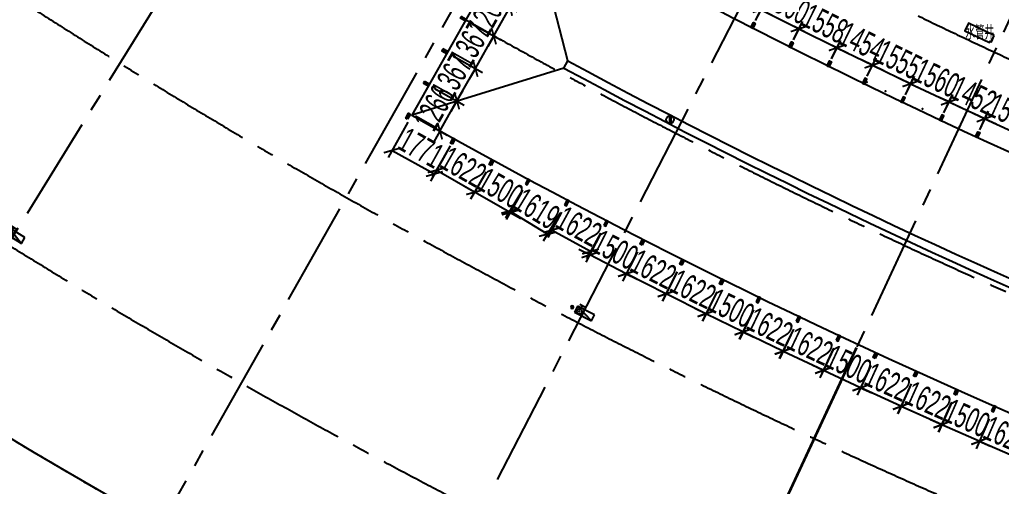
# Model space of a CAD drawing. Extents: x -668578 to 2331563, y -1202445 to 1620273.
# Drawn here: x 747905 to 783843, y 67169 to 84242 of the extents above; entities that cross this region are included whole.
import ezdxf

# ---------------------------------------------------------------- set-up
doc = ezdxf.new("R2010")
doc.units = 0
for name, pattern in [('CENTER2', [28.575, 19.05, -3.175, 3.175, -3.175]), ('Continuous-STLayerSet-Col', [0]), ('DASH', [0.35, 0.25, -0.1]), ('DOT2', [0.125, 0, -0.125])]:
    doc.linetypes.add(name, pattern=pattern)
doc.layers.get('0').update_dxf_attribs({"color": 8})
doc.layers.get('Defpoints').update_dxf_attribs({"color": 8})
for name, color, linetype in [('#标注', 8, 'Continuous'), ('#轴线', 8, 'CENTER2'), ('A-AL', 8, 'Continuous'), ('A-BEAM-PLAN-C', 8, 'Continuous'), ('A-FLOR-OTLN', 8, 'DOT2'), ('A-ROOF', 8, 'Continuous'), ('A-ROOF-DRAN', 8, 'Continuous'), ('A-WIND-FRAM', 8, 'Continuous'), ('dim', 8, 'Continuous'), ('EQUIP_雨水斗', 8, 'Continuous'), ('WINDOW', 8, 'Continuous'), ('外轮廓', 8, 'Continuous'), ('建-文字', 8, 'Continuous'), ('暖-消防-挡烟垂壁', 8, 'Continuous'), ('水-消防-消火栓', 8, 'Continuous'), ('水-消防-消火栓-标识', 8, 'Continuous')]:
    doc.layers.add(name, color=color, linetype=linetype)
doc.styles.add('JHZX', font='jrs.shx', dxfattribs={"width": 0.6, "bigfont": 'jhz.shx'})
doc.styles.add('XD2008', font='xd-hzs.shx', dxfattribs={"width": 0.7, "bigfont": 'xd-hztxt.shx'})
doc.dimstyles.new('JZBZ-300', dxfattribs={"dimscale": 300, "dimtxt": 3, "dimasz": 1.5, "dimexe": 1, "dimexo": 1, "dimgap": 0.5, "dimtad": 1, "dimdec": 0, "dimdsep": 46, "dimtxsty": 'JHZX', "dimblk1": 'ARCHTICK', "dimblk2": 'ARCHTICK', "dimsah": 1, "dimcen": 0, "dimclrd": 1, "dimclre": 1, "dimclrt": 2, "dimazin": 2, "dimtfac": 1, "dimtdec": 0, "dimtix": 1, "dimtmove": 0, "dimatfit": 3, "dimfxl": 0, "dimtolj": 1, "dimlwd": -1, "dimlwe": -1, "dimarcsym": 0})
doc.dimstyles.new('JZBZ-400', dxfattribs={"dimscale": 400, "dimtxt": 3, "dimasz": 1.5, "dimexe": 1, "dimexo": 1, "dimgap": 0.5, "dimtad": 1, "dimdec": 0, "dimdsep": 46, "dimtxsty": 'JHZX', "dimblk1": 'ARCHTICK', "dimblk2": 'ARCHTICK', "dimsah": 1, "dimcen": 0, "dimclrd": 1, "dimclre": 1, "dimclrt": 2, "dimazin": 2, "dimtfac": 1, "dimtdec": 0, "dimtix": 1, "dimtmove": 0, "dimatfit": 3, "dimfxl": 0, "dimtolj": 1, "dimlwd": -1, "dimlwe": -1, "dimarcsym": 0})

# ---------------------------------------------------------------- blocks, each defined once
blk = doc.blocks.new('_ARCHTICK')
at = {"color": 0, "linetype": 'ByBlock', "const_width": 0.15}
blk.add_lwpolyline([(-0.5, -0.5), (0.5, 0.5)], dxfattribs=at)
blk = doc.blocks.new('*D2939')
at = {"layer": '#标注', "ltscale": 300, "transparency": 16777216}
for p, q in [((-1773, -1481), (-9342, -7863)), ((165914, -92056), (164727, -101884))]:
    blk.add_line(p, q, dxfattribs=at)
blk.add_arc((197092, 166179), 269610, 220.13382, 263.11563, dxfattribs=at)
at = {"layer": 'Defpoints', "color": 0, "ltscale": 300, "transparency": 16777216}
for p in [(197092, 166179), (-1467, -1224), (40380, -53208), (165962, -91659)]:
    blk.add_point(p, dxfattribs=at)
at = {"layer": '#标注', "ltscale": 300, "transparency": 16777216, "xscale": 600, "yscale": 600, "zscale": 600}
for p, rotation in [((-9036, -7605), 130.1338192809485), ((164775, -101487), 353.1156299250187)]:
    blk.add_blockref('_ARCHTICK', p, dxfattribs=dict(at, rotation=rotation))
at = {"layer": '#标注', "ltscale": 300, "transparency": 16777216, "insert": (69342, -70334), "char_height": 1200, "attachment_point": 5, "rotation": 331.6247, "style": 'JHZX'}
blk.add_mtext('\\A1;42.98°', dxfattribs=at)
blk = doc.blocks.new('*D3012')
at = {"layer": '#标注', "transparency": 16777216}
for p, q in [((-93343, -44426), (-96912, -50452)), ((-84586, -49613), (-88155, -55638)), ((-96708, -50107), (-87951, -55294))]:
    blk.add_line(p, q, dxfattribs=at)
at = {"layer": 'Defpoints', "color": 0, "transparency": 16777216}
for p in [(-93139, -44082), (-84382, -49269), (-87951, -55294)]:
    blk.add_point(p, dxfattribs=at)
at = {"layer": '#标注', "transparency": 16777216, "xscale": 600, "yscale": 600, "zscale": 600}
for p, rotation in [((-96708, -50107), 149.3625242491921), ((-87951, -55294), 329.3625242491921)]:
    blk.add_blockref('_ARCHTICK', p, dxfattribs=dict(at, rotation=rotation))
at = {"layer": '#标注', "transparency": 16777216, "insert": (-91922, -52012), "char_height": 1200, "attachment_point": 5, "rotation": 329.3625, "style": 'JHZX'}
blk.add_mtext('\\A1;10178', dxfattribs=at)
blk = doc.blocks.new('HGDTRET')
at = {"layer": 'dim', "ltscale": 300}
blk.add_arc((880041, 290089.1), 262600, 224.98133, 258.268049, dxfattribs=at)
blk = doc.blocks.new('*D1580')
at = {"layer": '#标注', "color": 1, "ltscale": 300, "transparency": 16777216}
for p, q in [((773557, 84872), (773900, 85539)), ((773763, 85272), (773363, 85478)), ((775054, 84607), (773763, 85272)), ((774848, 84207), (775191, 84874)), ((775054, 84607), (775454, 84401))]:
    blk.add_line(p, q, dxfattribs=at)
at = {"layer": 'Defpoints', "color": 0, "ltscale": 300, "transparency": 16777216}
for p in [(773763, 85272), (773420, 84605), (774711, 83940)]:
    blk.add_point(p, dxfattribs=at)
at = {"layer": '#标注', "color": 1, "ltscale": 300, "transparency": 16777216, "xscale": 450, "yscale": 450, "zscale": 450}
for p, rotation in [((773763, 85272), 332.7558238595553), ((775054, 84607), 152.7558238595552)]:
    blk.add_blockref('_ARCHTICK', p, dxfattribs=dict(at, rotation=rotation))
at = {"layer": '#标注', "color": 2, "ltscale": 300, "transparency": 16777216, "insert": (774683, 85473), "char_height": 900, "attachment_point": 5, "rotation": 332.7558, "style": 'JHZX'}
blk.add_mtext('\\A1;1452', dxfattribs=at)
blk = doc.blocks.new('*D1581')
at = {"layer": '#标注', "color": 1, "ltscale": 300, "transparency": 16777216}
for p, q in [((774845, 84209), (775180, 84875)), ((775045, 84607), (774643, 84809)), ((775045, 84607), (776440, 83906)), ((776240, 83508), (776574, 84174)), ((776440, 83906), (776842, 83704))]:
    blk.add_line(p, q, dxfattribs=at)
at = {"layer": 'Defpoints', "color": 0, "ltscale": 300, "transparency": 16777216}
for p in [(774711, 83940), (776440, 83906), (776105, 83240)]:
    blk.add_point(p, dxfattribs=at)
at = {"layer": '#标注', "color": 1, "ltscale": 300, "transparency": 16777216, "xscale": 450, "yscale": 450, "zscale": 450}
for p, rotation in [((775045, 84607), 333.3217071294694), ((776440, 83906), 153.3217071294694)]:
    blk.add_blockref('_ARCHTICK', p, dxfattribs=dict(at, rotation=rotation))
at = {"layer": '#标注', "color": 2, "ltscale": 300, "transparency": 16777216, "insert": (776012, 84792), "char_height": 900, "attachment_point": 5, "rotation": 333.3217, "style": 'JHZX'}
blk.add_mtext('\\A1;1560', dxfattribs=at)
blk = doc.blocks.new('*D1582')
at = {"layer": '#标注', "color": 1, "ltscale": 300, "transparency": 16777216}
for p, q in [((776434, 83906), (776030, 84105)), ((776237, 83508), (776567, 84175)), ((776434, 83906), (777831, 83215)), ((777634, 82818), (777964, 83484)), ((777831, 83215), (778234, 83016))]:
    blk.add_line(p, q, dxfattribs=at)
at = {"layer": 'Defpoints', "color": 0, "ltscale": 300, "transparency": 16777216}
for p in [(776104, 83239), (777831, 83215), (777502, 82549)]:
    blk.add_point(p, dxfattribs=at)
at = {"layer": '#标注', "color": 1, "ltscale": 300, "transparency": 16777216, "xscale": 450, "yscale": 450, "zscale": 450}
for p, rotation in [((776434, 83906), 333.7074108205097), ((777831, 83215), 153.7074108205096)]:
    blk.add_blockref('_ARCHTICK', p, dxfattribs=dict(at, rotation=rotation))
at = {"layer": '#标注', "color": 2, "ltscale": 300, "transparency": 16777216, "insert": (777398, 84098), "char_height": 900, "attachment_point": 5, "rotation": 333.7074, "style": 'JHZX'}
blk.add_mtext('\\A1;1558', dxfattribs=at)
blk = doc.blocks.new('*D1583')
at = {"layer": '#标注', "color": 1, "ltscale": 300, "transparency": 16777216}
for p, q in [((777826, 83215), (777421, 83412)), ((777628, 82809), (777957, 83485)), ((777826, 83215), (779133, 82578)), ((778935, 82173), (779264, 82848)), ((779133, 82578), (779537, 82381))]:
    blk.add_line(p, q, dxfattribs=at)
at = {"layer": 'Defpoints', "color": 0, "ltscale": 300, "transparency": 16777216}
for p in [(777497, 82539), (779133, 82578), (778804, 81903)]:
    blk.add_point(p, dxfattribs=at)
at = {"layer": '#标注', "color": 1, "ltscale": 300, "transparency": 16777216, "xscale": 450, "yscale": 450, "zscale": 450}
for p, rotation in [((777826, 83215), 334.0340775266919), ((779133, 82578), 154.0340775266919)]:
    blk.add_blockref('_ARCHTICK', p, dxfattribs=dict(at, rotation=rotation))
at = {"layer": '#标注', "color": 2, "ltscale": 300, "transparency": 16777216, "insert": (778742, 83436), "char_height": 900, "attachment_point": 5, "rotation": 334.0341, "style": 'JHZX'}
blk.add_mtext('\\A1;1454', dxfattribs=at)
blk = doc.blocks.new('*D1584')
at = {"layer": '#标注', "color": 1, "ltscale": 300, "transparency": 16777216}
for p, q in [((779132, 82579), (778727, 82775)), ((778935, 82173), (779262, 82849)), ((779132, 82579), (780531, 81900)), ((780334, 81494), (780662, 82170)), ((780531, 81900), (780936, 81703))]:
    blk.add_line(p, q, dxfattribs=at)
at = {"layer": 'Defpoints', "color": 0, "ltscale": 300, "transparency": 16777216}
for p in [(778804, 81903), (780531, 81900), (780203, 81224)]:
    blk.add_point(p, dxfattribs=at)
at = {"layer": '#标注', "color": 1, "ltscale": 300, "transparency": 16777216, "xscale": 450, "yscale": 450, "zscale": 450}
for p, rotation in [((779132, 82579), 334.1219549062613), ((780531, 81900), 154.1219549062613)]:
    blk.add_blockref('_ARCHTICK', p, dxfattribs=dict(at, rotation=rotation))
at = {"layer": '#标注', "color": 2, "ltscale": 300, "transparency": 16777216, "insert": (780093, 82779), "char_height": 900, "attachment_point": 5, "rotation": 334.122, "style": 'JHZX'}
blk.add_mtext('\\A1;1555', dxfattribs=at)
blk = doc.blocks.new('*D1585')
at = {"layer": '#标注', "color": 1, "ltscale": 300, "transparency": 16777216}
for p, q in [((780522, 81899), (780116, 82091)), ((780332, 81495), (780651, 82170)), ((780522, 81899), (781933, 81232)), ((781742, 80828), (782061, 81503)), ((781933, 81232), (782340, 81039))]:
    blk.add_line(p, q, dxfattribs=at)
at = {"layer": 'Defpoints', "color": 0, "ltscale": 300, "transparency": 16777216}
for p in [(780203, 81224), (781933, 81232), (781614, 80557)]:
    blk.add_point(p, dxfattribs=at)
at = {"layer": '#标注', "color": 1, "ltscale": 300, "transparency": 16777216, "xscale": 450, "yscale": 450, "zscale": 450}
for p, rotation in [((780522, 81899), 334.6842749141477), ((781933, 81232), 154.6842749141477)]:
    blk.add_blockref('_ARCHTICK', p, dxfattribs=dict(at, rotation=rotation))
at = {"layer": '#标注', "color": 2, "ltscale": 300, "transparency": 16777216, "insert": (781484, 82108), "char_height": 900, "attachment_point": 5, "rotation": 334.6843, "style": 'JHZX'}
blk.add_mtext('\\A1;1560', dxfattribs=at)
blk = doc.blocks.new('*D1586')
at = {"layer": '#标注', "color": 1, "ltscale": 300, "transparency": 16777216}
for p, q in [((781928, 81232), (781520, 81422)), ((781740, 80829), (782055, 81504)), ((781928, 81232), (783245, 80619)), ((783057, 80215), (783371, 80891)), ((783245, 80619), (783653, 80429))]:
    blk.add_line(p, q, dxfattribs=at)
at = {"layer": 'Defpoints', "color": 0, "ltscale": 300, "transparency": 16777216}
for p in [(781614, 80557), (783245, 80619), (782930, 79943)]:
    blk.add_point(p, dxfattribs=at)
at = {"layer": '#标注', "color": 1, "ltscale": 300, "transparency": 16777216, "xscale": 450, "yscale": 450, "zscale": 450}
for p, rotation in [((781928, 81232), 335.0180245994825), ((783245, 80619), 155.0180245994825)]:
    blk.add_blockref('_ARCHTICK', p, dxfattribs=dict(at, rotation=rotation))
at = {"layer": '#标注', "color": 2, "ltscale": 300, "transparency": 16777216, "insert": (782840, 81469), "char_height": 900, "attachment_point": 5, "rotation": 335.018, "style": 'JHZX'}
blk.add_mtext('\\A1;1452', dxfattribs=at)
blk = doc.blocks.new('*D1587')
at = {"layer": '#标注', "color": 1, "ltscale": 300, "transparency": 16777216}
for p, q in [((783054, 80217), (783360, 80891)), ((783236, 80618), (782826, 80804)), ((783236, 80618), (784657, 79973)), ((784475, 79572), (784781, 80246)), ((784657, 79973), (785067, 79787))]:
    blk.add_line(p, q, dxfattribs=at)
at = {"layer": 'Defpoints', "color": 0, "ltscale": 300, "transparency": 16777216}
for p in [(782930, 79943), (784657, 79973), (784351, 79299)]:
    blk.add_point(p, dxfattribs=at)
at = {"layer": '#标注', "color": 1, "ltscale": 300, "transparency": 16777216, "xscale": 450, "yscale": 450, "zscale": 450}
for p, rotation in [((783236, 80618), 335.5839079112919), ((784657, 79973), 155.583907911292)]:
    blk.add_blockref('_ARCHTICK', p, dxfattribs=dict(at, rotation=rotation))
at = {"layer": '#标注', "color": 2, "ltscale": 300, "transparency": 16777216, "insert": (784194, 80842), "char_height": 900, "attachment_point": 5, "rotation": 335.5839, "style": 'JHZX'}
blk.add_mtext('\\A1;1560', dxfattribs=at)
blk = doc.blocks.new('*D1614')
at = {"layer": '#标注', "color": 1, "ltscale": 300, "transparency": 16777216}
for p, q in [((762114, 80486), (761396, 79198)), ((761542, 79460), (763088, 78597)), ((763660, 79623), (762942, 78335))]:
    blk.add_line(p, q, dxfattribs=at)
at = {"layer": 'Defpoints', "color": 0, "ltscale": 300, "transparency": 16777216}
for p in [(762260, 80748), (763807, 79885), (763088, 78597)]:
    blk.add_point(p, dxfattribs=at)
at = {"layer": '#标注', "color": 1, "ltscale": 300, "transparency": 16777216, "xscale": 450, "yscale": 450, "zscale": 450}
for p, rotation in [((761542, 79460), 150.8493081410414), ((763088, 78597), 330.8493081410414)]:
    blk.add_blockref('_ARCHTICK', p, dxfattribs=dict(at, rotation=rotation))
at = {"layer": '#标注', "color": 2, "ltscale": 300, "transparency": 16777216, "insert": (762607, 79553), "char_height": 900, "attachment_point": 5, "rotation": 330.8493, "style": 'JHZX'}
blk.add_mtext('\\A1;1771', dxfattribs=at)
blk = doc.blocks.new('*D1615')
at = {"layer": '#标注', "color": 1, "transparency": 16777216}
for p, q in [((763563, 79456), (763003, 78472)), ((764560, 77929), (763151, 78732)), ((764972, 78653), (764412, 77669))]:
    blk.add_line(p, q, dxfattribs=at)
at = {"layer": 'Defpoints', "color": 0, "transparency": 16777216}
for p in [(763712, 79716), (763151, 78732), (765121, 78913)]:
    blk.add_point(p, dxfattribs=at)
at = {"layer": '#标注', "color": 1, "transparency": 16777216, "xscale": 450, "yscale": 450, "zscale": 450}
for p, rotation in [((763151, 78732), 150.3218077819365), ((764560, 77929), 330.3218077819365)]:
    blk.add_blockref('_ARCHTICK', p, dxfattribs=dict(at, rotation=rotation))
at = {"layer": '#标注', "color": 2, "transparency": 16777216, "insert": (764153, 78852), "char_height": 900, "attachment_point": 5, "rotation": 330.3218, "style": 'JHZX'}
blk.add_mtext('\\A1;1622', dxfattribs=at)
blk = doc.blocks.new('*D1616')
at = {"layer": '#标注', "color": 1, "transparency": 16777216}
for p, q in [((764978, 78662), (764412, 77669)), ((764560, 77929), (764169, 78152)), ((765863, 77187), (764560, 77929)), ((766281, 77920), (765714, 76926)), ((765863, 77187), (766254, 76964))]:
    blk.add_line(p, q, dxfattribs=at)
at = {"layer": 'Defpoints', "color": 0, "transparency": 16777216}
for p in [(765126, 78923), (766429, 78180), (764560, 77929)]:
    blk.add_point(p, dxfattribs=at)
at = {"layer": '#标注', "color": 1, "transparency": 16777216, "xscale": 450, "yscale": 450, "zscale": 450}
for p, rotation in [((764560, 77929), 330.3218077819371), ((765863, 77187), 150.3218077819372)]:
    blk.add_blockref('_ARCHTICK', p, dxfattribs=dict(at, rotation=rotation))
at = {"layer": '#标注', "color": 2, "transparency": 16777216, "insert": (765509, 78079), "char_height": 900, "attachment_point": 5, "rotation": 330.3218, "style": 'JHZX'}
blk.add_mtext('\\A1;1500', dxfattribs=at)
blk = doc.blocks.new('*D1617')
at = {"layer": '#标注', "color": 1, "transparency": 16777216}
for p, q in [((766315, 78003), (765689, 76983)), ((767226, 76392), (765846, 77239)), ((767695, 77157), (767069, 76137))]:
    blk.add_line(p, q, dxfattribs=at)
at = {"layer": 'Defpoints', "color": 0, "transparency": 16777216}
for p in [(766472, 78259), (767852, 77413), (765846, 77239)]:
    blk.add_point(p, dxfattribs=at)
at = {"layer": '#标注', "color": 1, "transparency": 16777216, "xscale": 450, "yscale": 450, "zscale": 450}
for p, rotation in [((765846, 77239), 148.4731628962797), ((767226, 76392), 328.4731628962797)]:
    blk.add_blockref('_ARCHTICK', p, dxfattribs=dict(at, rotation=rotation))
at = {"layer": '#标注', "color": 2, "transparency": 16777216, "insert": (766850, 77327), "char_height": 900, "attachment_point": 5, "rotation": 328.4732, "style": 'JHZX'}
blk.add_mtext('\\A1;1619', dxfattribs=at)
blk = doc.blocks.new('*D1618')
at = {"layer": '#标注', "color": 1, "transparency": 16777216}
for p, q in [((767747, 77205), (767237, 76277)), ((768802, 75759), (767381, 76540)), ((769168, 76425), (768658, 75496))]:
    blk.add_line(p, q, dxfattribs=at)
at = {"layer": 'Defpoints', "color": 0, "transparency": 16777216}
for p in [(767891, 77468), (769312, 76688), (767381, 76540)]:
    blk.add_point(p, dxfattribs=at)
at = {"layer": '#标注', "color": 1, "transparency": 16777216, "xscale": 450, "yscale": 450, "zscale": 450}
for p, rotation in [((767381, 76540), 151.2170309550538), ((768802, 75759), 331.2170309550538)]:
    blk.add_blockref('_ARCHTICK', p, dxfattribs=dict(at, rotation=rotation))
at = {"layer": '#标注', "color": 2, "transparency": 16777216, "insert": (768381, 76676), "char_height": 900, "attachment_point": 5, "rotation": 331.217, "style": 'JHZX'}
blk.add_mtext('\\A1;1622', dxfattribs=at)
blk = doc.blocks.new('*D1619')
at = {"layer": '#标注', "color": 1, "transparency": 16777216}
for p, q in [((769186, 76433), (768638, 75366)), ((768775, 75633), (768375, 75838)), ((770110, 74948), (768775, 75633)), ((770520, 75749), (769973, 74681)), ((770110, 74948), (770510, 74743))]:
    blk.add_line(p, q, dxfattribs=at)
at = {"layer": 'Defpoints', "color": 0, "transparency": 16777216}
for p in [(769323, 76700), (770657, 76016), (768775, 75633)]:
    blk.add_point(p, dxfattribs=at)
at = {"layer": '#标注', "color": 1, "transparency": 16777216, "xscale": 450, "yscale": 450, "zscale": 450}
for p, rotation in [((768775, 75633), 332.8478717725559), ((770110, 74948), 152.8478717725559)]:
    blk.add_blockref('_ARCHTICK', p, dxfattribs=dict(at, rotation=rotation))
at = {"layer": '#标注', "color": 2, "transparency": 16777216, "insert": (769716, 75824), "char_height": 900, "attachment_point": 5, "rotation": 332.8479, "style": 'JHZX'}
blk.add_mtext('\\A1;1500', dxfattribs=at)
blk = doc.blocks.new('*D1620')
at = {"layer": '#标注', "color": 1, "transparency": 16777216}
for p, q in [((770522, 75747), (769979, 74677)), ((771562, 74211), (770115, 74944)), ((771968, 75014), (771426, 73944))]:
    blk.add_line(p, q, dxfattribs=at)
at = {"layer": 'Defpoints', "color": 0, "transparency": 16777216}
for p in [(770657, 76014), (772104, 75281), (770115, 74944)]:
    blk.add_point(p, dxfattribs=at)
at = {"layer": '#标注', "color": 1, "transparency": 16777216, "xscale": 450, "yscale": 450, "zscale": 450}
for p, rotation in [((770115, 74944), 153.1262909067242), ((771562, 74211), 333.1262909067242)]:
    blk.add_blockref('_ARCHTICK', p, dxfattribs=dict(at, rotation=rotation))
at = {"layer": '#标注', "color": 2, "transparency": 16777216, "insert": (771109, 75113), "char_height": 900, "attachment_point": 5, "rotation": 333.1263, "style": 'JHZX'}
blk.add_mtext('\\A1;1622', dxfattribs=at)
blk = doc.blocks.new('*D1621')
at = {"layer": '#标注', "color": 1, "transparency": 16777216}
for p, q in [((771971, 75013), (771435, 73939)), ((773021, 73484), (771569, 74208)), ((773422, 74289), (772887, 73215))]:
    blk.add_line(p, q, dxfattribs=at)
at = {"layer": 'Defpoints', "color": 0, "transparency": 16777216}
for p in [(772105, 75281), (773556, 74557), (771569, 74208)]:
    blk.add_point(p, dxfattribs=at)
at = {"layer": '#标注', "color": 1, "transparency": 16777216, "xscale": 450, "yscale": 450, "zscale": 450}
for p, rotation in [((771569, 74208), 153.4945479457569), ((773021, 73484), 333.4945479457569)]:
    blk.add_blockref('_ARCHTICK', p, dxfattribs=dict(at, rotation=rotation))
at = {"layer": '#标注', "color": 2, "transparency": 16777216, "insert": (772563, 74383), "char_height": 900, "attachment_point": 5, "rotation": 333.4945, "style": 'JHZX'}
blk.add_mtext('\\A1;1622', dxfattribs=at)
blk = doc.blocks.new('*D1622')
at = {"layer": '#标注', "color": 1, "transparency": 16777216}
for p, q in [((773425, 74288), (772897, 73210)), ((773029, 73480), (772625, 73678)), ((774377, 72820), (773029, 73480)), ((774772, 73628), (774245, 72551)), ((774377, 72820), (774781, 72622))]:
    blk.add_line(p, q, dxfattribs=at)
at = {"layer": 'Defpoints', "color": 0, "transparency": 16777216}
for p in [(773557, 74557), (774904, 73898), (773029, 73480)]:
    blk.add_point(p, dxfattribs=at)
at = {"layer": '#标注', "color": 1, "transparency": 16777216, "xscale": 450, "yscale": 450, "zscale": 450}
for p, rotation in [((773029, 73480), 333.916164568769), ((774377, 72820), 153.916164568769)]:
    blk.add_blockref('_ARCHTICK', p, dxfattribs=dict(at, rotation=rotation))
at = {"layer": '#标注', "color": 2, "transparency": 16777216, "insert": (773967, 73689), "char_height": 900, "attachment_point": 5, "rotation": 333.9162, "style": 'JHZX'}
blk.add_mtext('\\A1;1500', dxfattribs=at)
blk = doc.blocks.new('*D1623')
at = {"layer": '#标注', "color": 1, "transparency": 16777216}
for p, q in [((774774, 73627), (774253, 72547)), ((775844, 72112), (774383, 72817)), ((776235, 72922), (775713, 71842))]:
    blk.add_line(p, q, dxfattribs=at)
at = {"layer": 'Defpoints', "color": 0, "transparency": 16777216}
for p in [(774904, 73897), (776365, 73192), (774383, 72817)]:
    blk.add_point(p, dxfattribs=at)
at = {"layer": '#标注', "color": 1, "transparency": 16777216, "xscale": 450, "yscale": 450, "zscale": 450}
for p, rotation in [((774383, 72817), 154.2358245540594), ((775844, 72112), 334.2358245540594)]:
    blk.add_blockref('_ARCHTICK', p, dxfattribs=dict(at, rotation=rotation))
at = {"layer": '#标注', "color": 2, "transparency": 16777216, "insert": (775374, 73005), "char_height": 900, "attachment_point": 5, "rotation": 334.2358, "style": 'JHZX'}
blk.add_mtext('\\A1;1622', dxfattribs=at)
blk = doc.blocks.new('*D1624')
at = {"layer": '#标注', "color": 1, "transparency": 16777216}
for p, q in [((776237, 72920), (775725, 71835)), ((777320, 71414), (775853, 72106)), ((777704, 72227), (777192, 71142))]:
    blk.add_line(p, q, dxfattribs=at)
at = {"layer": 'Defpoints', "color": 0, "transparency": 16777216}
for p in [(776365, 73191), (777832, 72498), (775853, 72106)]:
    blk.add_point(p, dxfattribs=at)
at = {"layer": '#标注', "color": 1, "transparency": 16777216, "xscale": 450, "yscale": 450, "zscale": 450}
for p, rotation in [((775853, 72106), 154.7248098337552), ((777320, 71414), 334.7248098337552)]:
    blk.add_blockref('_ARCHTICK', p, dxfattribs=dict(at, rotation=rotation))
at = {"layer": '#标注', "color": 2, "transparency": 16777216, "insert": (776843, 72302), "char_height": 900, "attachment_point": 5, "rotation": 334.7248, "style": 'JHZX'}
blk.add_mtext('\\A1;1622', dxfattribs=at)
blk = doc.blocks.new('*D1625')
at = {"layer": '#标注', "color": 1, "transparency": 16777216}
for p, q in [((777706, 72224), (777201, 71136)), ((777327, 71408), (776919, 71597)), ((779066, 71593), (778561, 70504)), ((778688, 70777), (777327, 71408)), ((778688, 70777), (779096, 70587))]:
    blk.add_line(p, q, dxfattribs=at)
at = {"layer": 'Defpoints', "color": 0, "transparency": 16777216}
for p in [(777832, 72496), (779193, 71865), (777327, 71408)]:
    blk.add_point(p, dxfattribs=at)
at = {"layer": '#标注', "color": 1, "transparency": 16777216, "xscale": 450, "yscale": 450, "zscale": 450}
for p, rotation in [((777327, 71408), 335.1101747701258), ((778688, 70777), 155.1101747701258)]:
    blk.add_blockref('_ARCHTICK', p, dxfattribs=dict(at, rotation=rotation))
at = {"layer": '#标注', "color": 2, "transparency": 16777216, "insert": (778260, 71636), "char_height": 900, "attachment_point": 5, "rotation": 335.1102, "style": 'JHZX'}
blk.add_mtext('\\A1;1500', dxfattribs=at)
blk = doc.blocks.new('*D1626')
at = {"layer": '#标注', "color": 1, "transparency": 16777216}
for p, q in [((779068, 71591), (778568, 70501)), ((780542, 70915), (780042, 69825)), ((780167, 70097), (778693, 70773))]:
    blk.add_line(p, q, dxfattribs=at)
at = {"layer": 'Defpoints', "color": 0, "transparency": 16777216}
for p in [(779193, 71864), (780667, 71188), (778693, 70773)]:
    blk.add_point(p, dxfattribs=at)
at = {"layer": '#标注', "color": 1, "transparency": 16777216, "xscale": 450, "yscale": 450, "zscale": 450}
for p, rotation in [((778693, 70773), 155.3730682036011), ((780167, 70097), 335.3730682036012)]:
    blk.add_blockref('_ARCHTICK', p, dxfattribs=dict(at, rotation=rotation))
at = {"layer": '#标注', "color": 2, "transparency": 16777216, "insert": (779680, 70981), "char_height": 900, "attachment_point": 5, "rotation": 335.3731, "style": 'JHZX'}
blk.add_mtext('\\A1;1622', dxfattribs=at)
blk = doc.blocks.new('*D1627')
at = {"layer": '#标注', "color": 1, "transparency": 16777216}
for p, q in [((780545, 70915), (780052, 69821)), ((781654, 69428), (780175, 70094)), ((782023, 70249), (781531, 69155))]:
    blk.add_line(p, q, dxfattribs=at)
at = {"layer": 'Defpoints', "color": 0, "transparency": 16777216}
for p in [(780668, 71188), (782147, 70522), (780175, 70094)]:
    blk.add_point(p, dxfattribs=at)
at = {"layer": '#标注', "color": 1, "transparency": 16777216, "xscale": 450, "yscale": 450, "zscale": 450}
for p, rotation in [((780175, 70094), 155.7501904415727), ((781654, 69428), 335.7501904415727)]:
    blk.add_blockref('_ARCHTICK', p, dxfattribs=dict(at, rotation=rotation))
at = {"layer": '#标注', "color": 2, "transparency": 16777216, "insert": (781161, 70308), "char_height": 900, "attachment_point": 5, "rotation": 335.7502, "style": 'JHZX'}
blk.add_mtext('\\A1;1622', dxfattribs=at)
blk = doc.blocks.new('*D1628')
at = {"layer": '#标注', "color": 1, "transparency": 16777216}
for p, q in [((782026, 70247), (781542, 69149)), ((781663, 69424), (781252, 69605)), ((783036, 68819), (781663, 69424)), ((783399, 69642), (782915, 68544)), ((783036, 68819), (783448, 68637))]:
    blk.add_line(p, q, dxfattribs=at)
at = {"layer": 'Defpoints', "color": 0, "transparency": 16777216}
for p in [(782147, 70522), (783520, 69916), (781663, 69424)]:
    blk.add_point(p, dxfattribs=at)
at = {"layer": '#标注', "color": 1, "transparency": 16777216, "xscale": 450, "yscale": 450, "zscale": 450}
for p, rotation in [((781663, 69424), 336.2072455049923), ((783036, 68819), 156.2072455049924)]:
    blk.add_blockref('_ARCHTICK', p, dxfattribs=dict(at, rotation=rotation))
at = {"layer": '#标注', "color": 2, "transparency": 16777216, "insert": (782592, 69670), "char_height": 900, "attachment_point": 5, "rotation": 336.2072, "style": 'JHZX'}
blk.add_mtext('\\A1;1500', dxfattribs=at)
blk = doc.blocks.new('*D1629')
at = {"layer": '#标注', "color": 1, "transparency": 16777216}
for p, q in [((783400, 69640), (782922, 68540)), ((784530, 68169), (783042, 68815)), ((784888, 68994), (784410, 67894))]:
    blk.add_line(p, q, dxfattribs=at)
at = {"layer": 'Defpoints', "color": 0, "transparency": 16777216}
for p in [(783520, 69915), (785008, 69269), (783042, 68815)]:
    blk.add_point(p, dxfattribs=at)
at = {"layer": '#标注', "color": 1, "transparency": 16777216, "xscale": 450, "yscale": 450, "zscale": 450}
for p, rotation in [((783042, 68815), 156.5224154339562), ((784530, 68169), 336.5224154339562)]:
    blk.add_blockref('_ARCHTICK', p, dxfattribs=dict(at, rotation=rotation))
at = {"layer": '#标注', "color": 2, "transparency": 16777216, "insert": (784025, 69042), "char_height": 900, "attachment_point": 5, "rotation": 336.5224, "style": 'JHZX'}
blk.add_mtext('\\A1;1622', dxfattribs=at)
blk = doc.blocks.new('*D1662')
at = {"layer": '#标注', "color": 1, "ltscale": 300, "transparency": 16777216}
for p, q in [((763145, 81702), (764175, 81119)), ((763914, 81267), (764136, 81659)), ((763290, 80165), (763914, 81267)), ((762521, 80600), (763552, 80017)), ((763290, 80165), (763069, 79773))]:
    blk.add_line(p, q, dxfattribs=at)
at = {"layer": 'Defpoints', "color": 0, "ltscale": 300, "transparency": 16777216}
for p in [(762884, 81850), (763914, 81267), (762260, 80748)]:
    blk.add_point(p, dxfattribs=at)
at = {"layer": '#标注', "color": 1, "ltscale": 300, "transparency": 16777216, "xscale": 450, "yscale": 450, "zscale": 450}
for p, rotation in [((763914, 81267), 240.4935727197491), ((763290, 80165), 60.49357271974905)]:
    blk.add_blockref('_ARCHTICK', p, dxfattribs=dict(at, rotation=rotation))
at = {"layer": '#标注', "color": 2, "ltscale": 300, "transparency": 16777216, "insert": (763080, 81012), "char_height": 900, "attachment_point": 5, "rotation": 60.4936, "style": 'JHZX'}
blk.add_mtext('\\A1;1266', dxfattribs=at)
blk = doc.blocks.new('*D1663')
at = {"layer": '#标注', "color": 1, "ltscale": 300, "transparency": 16777216}
for p, q in [((763818, 82892), (764848, 82309)), ((764587, 82457), (764809, 82848)), ((763914, 81267), (764587, 82457)), ((763145, 81702), (764175, 81119)), ((763914, 81267), (763693, 80876))]:
    blk.add_line(p, q, dxfattribs=at)
at = {"layer": 'Defpoints', "color": 0, "ltscale": 300, "transparency": 16777216}
for p in [(763557, 83040), (764587, 82457), (762884, 81850)]:
    blk.add_point(p, dxfattribs=at)
at = {"layer": '#标注', "color": 1, "ltscale": 300, "transparency": 16777216, "xscale": 450, "yscale": 450, "zscale": 450}
for p, rotation in [((764587, 82457), 240.4935727197491), ((763914, 81267), 60.49357271974905)]:
    blk.add_blockref('_ARCHTICK', p, dxfattribs=dict(at, rotation=rotation))
at = {"layer": '#标注', "color": 2, "ltscale": 300, "transparency": 16777216, "insert": (763729, 82157), "char_height": 900, "attachment_point": 5, "rotation": 60.4936, "style": 'JHZX'}
blk.add_mtext('\\A1;1367', dxfattribs=at)
blk = doc.blocks.new('*D1664')
at = {"layer": '#标注', "color": 1, "ltscale": 300, "transparency": 16777216}
for p, q in [((764488, 84083), (765522, 83498)), ((765261, 83646), (765482, 84038)), ((764587, 82457), (765261, 83646)), ((763818, 82892), (764848, 82309)), ((764587, 82457), (764366, 82065))]:
    blk.add_line(p, q, dxfattribs=at)
at = {"layer": 'Defpoints', "color": 0, "ltscale": 300, "transparency": 16777216}
for p in [(764227, 84231), (765261, 83646), (763557, 83040)]:
    blk.add_point(p, dxfattribs=at)
at = {"layer": '#标注', "color": 1, "ltscale": 300, "transparency": 16777216, "xscale": 450, "yscale": 450, "zscale": 450}
for p, rotation in [((765261, 83646), 240.4935727197491), ((764587, 82457), 60.49357271974905)]:
    blk.add_blockref('_ARCHTICK', p, dxfattribs=dict(at, rotation=rotation))
at = {"layer": '#标注', "color": 2, "ltscale": 300, "transparency": 16777216, "insert": (764402, 83347), "char_height": 900, "attachment_point": 5, "rotation": 60.4936, "style": 'JHZX'}
blk.add_mtext('\\A1;1367', dxfattribs=at)
blk = doc.blocks.new('*D1665')
at = {"layer": '#标注', "color": 1, "ltscale": 300, "transparency": 16777216}
for p, q in [((765079, 85128), (766113, 84543)), ((765851, 84690), (766073, 85082)), ((765261, 83646), (765851, 84690)), ((764488, 84083), (765522, 83498)), ((765261, 83646), (765039, 83255))]:
    blk.add_line(p, q, dxfattribs=at)
at = {"layer": 'Defpoints', "color": 0, "ltscale": 300, "transparency": 16777216}
for p in [(764818, 85275), (765851, 84690), (764227, 84231)]:
    blk.add_point(p, dxfattribs=at)
at = {"layer": '#标注', "color": 1, "ltscale": 300, "transparency": 16777216, "xscale": 450, "yscale": 450, "zscale": 450}
for p, rotation in [((765851, 84690), 240.4935727197491), ((765261, 83646), 60.49357271974905)]:
    blk.add_blockref('_ARCHTICK', p, dxfattribs=dict(at, rotation=rotation))
at = {"layer": '#标注', "color": 2, "ltscale": 300, "transparency": 16777216, "insert": (765034, 84464), "char_height": 900, "attachment_point": 5, "rotation": 60.4936, "style": 'JHZX'}
blk.add_mtext('\\A1;1200', dxfattribs=at)
blk = doc.blocks.new('消火栓箱-111')
blk.add_hatch(color=256).paths.add_polyline_path([(-200, -54), (-200, -60, -0.414214), (-110, -150, -1), (-290, -150, -0.414214), (-200, -60), (-200, -54), (-350, 0), (-350, -250), (350, -250)])
for p, q in [((350, 0), (-350, 0)), ((-350, 0), (350, -250)), ((-350, 0), (-350, -250)), ((-300, 100), (-100, 100)), ((-200, -60), (-200, 100)), ((350, -250), (350, 0)), ((-350, -250), (350, -250))]:
    blk.add_line(p, q)
blk.add_circle((-200, -150), 90)
blk.add_point((-200, -150))
at = {"layer": '水-消防-消火栓'}
blk.add_arc((-350, 0), 700, 359.9687, 0, dxfattribs=at)
blk = doc.blocks.new('立管-R75-1')
at = {"linetype": 'Continuous'}
blk.add_circle((0, 0), 75, dxfattribs=at)
blk.add_point((0, 0), dxfattribs=at)
blk = doc.blocks.new('幕墙分隔')
for p, q in [((-40, -100), (40, 100)), ((0, 100), (0, -100))]:
    blk.add_line(p, q)
blk.add_lwpolyline([(-40, 100), (40, 100), (40, -100), (-40, -100)], close=True)
blk = doc.blocks.new('A$C4E971703')
at = {"layer": '暖-消防-挡烟垂壁', "color": 3, "linetype": 'DASH', "const_width": 100}
blk.add_lwpolyline([(104189, 31464), (94898, 11522)], dxfattribs=at)
blk = doc.blocks.new('$TwtSys$00000139')
at = {"layer": 'EQUIP_雨水斗'}
for p, q in [((-19, 92), (-19, -92)), ((19, 92), (19, -92))]:
    blk.add_line(p, q, dxfattribs=at)
blk.add_circle((0, 0), 93.8, dxfattribs=at)
blk = doc.blocks.new('A$C47405904')
at = {"layer": 'A-AL'}
blk.add_lwpolyline([(-89278, 9481, -0.031021), (-108755, 27069, 0.415715), (-113080, 27106), (-145267, -4699, 0.412976), (-145302, -9004, 0.149442), (-10240, -82596, 0.358696), (-6809, -80780)], format="xyb", dxfattribs=at)
for p in [(-58531, -33041), (-57854, -33369), (-57854, -33369), (-56498, -34017), (-56498, -34017), (-55819, -34337), (-55819, -34337), (-55138, -34656), (-55138, -34656), (-54457, -34972)]:
    blk.add_point(p, dxfattribs=at)
at = {"layer": 'A-BEAM-PLAN-C', "linetype": 'Continuous-STLayerSet-Col'}
blk.add_lwpolyline([(-53866, -31332), (-54816, -30885), (-54943, -31157), (-54038, -31583), (-54017, -31538), (-53971, -31559)], close=True, dxfattribs=at)
at = {"layer": 'A-FLOR-OTLN'}
for radius, start, end in [(212150, 224.36474, 258.37779), (262600, 224.41582, 258.41493)]:
    blk.add_arc((42590, 175095), radius, start, end, dxfattribs=at)
at = {"layer": 'A-ROOF'}
for p, q in [((-69477, -32259), (-70907, -26675)), ((-69620, -32523), (-75191, -34246))]:
    blk.add_line(p, q, dxfattribs=at)
at = {"layer": 'A-ROOF-DRAN'}
for p, q in [((-69620, -32523), (-69477, -32259)), ((-56954, -38553), (-57081, -38825))]:
    blk.add_line(p, q, dxfattribs=at)
for radius, start, end in [(211800, 233.70702, 259.3487), (211500, 233.70702, 263.30526), (235700, 241.6104, 254.60307), (236000, 241.6104, 254.60307)]:
    blk.add_arc((42590, 175095), radius, start, end, dxfattribs=at)
at = {"layer": 'A-WIND-FRAM'}
for p in [(-73982, -31905), (-74655, -33095)]:
    blk.add_point(p, dxfattribs=at)
at = {"layer": '外轮廓', "color": 3, "linetype": 'DASH', "ltscale": 5}
blk.add_lwpolyline([(-109158, 16478), (-135454, -11643, 0.41242), (-135330, -15318, 0.140163), (-7770, -80593, 0.412914), (-4719, -78556), (3836, -36160, 0.415851), (1787, -33095, -0.057061), (-44213, -18484, 0.041227), (-47955, -17165, 0.051572), (-52855, -16406), (-54407, -16327, -0.116659), (-64974, -13255, -0.058192), (-105484, 16602, 0.414617), (-109158, 16478)], format="xyb", close=True, dxfattribs=at)
at = {"layer": '外轮廓'}
blk.add_lwpolyline([(-70907, -26675), (-75192, -34247, 0.065328), (-17188, -57548), (-15132, -49094, -0.065191), (-70906, -26675)], format="xyb", close=True, dxfattribs=at)
at = {"layer": 'A-WIND-FRAM'}
for p, rotation in [((-73309, -30716), 60.49357271961148), ((-62696, -30965), 153.1760093919819), ((-61305, -31671), 153.3217071293609), ((-59910, -32365), 153.7074108204174), ((-75328, -34284), 150.6724492636373), ((-54480, -34960), 155.4382101738239), ((-73693, -35197), 151.0590672540921), ((-72271, -35977), 151.4458978300795), ((-66749, -38890), 152.9346494773389), ((-65302, -39623), 153.3212674677228), ((-63850, -40346), 153.708098043714), ((-58217, -43039), 155.19685074349), ((-56742, -43714), 155.5834687339447), ((-55263, -44380), 155.9702993099321)]:
    blk.add_blockref('幕墙分隔', p, dxfattribs=dict(at, rotation=rotation))
at = {"layer": 'A-WIND-FRAM', "xscale": -1}
for p, rotation in [((-73982, -31905), 60.49357271985583), ((-74655, -33095), 60.49357271985583), ((-58608, -33004), 154.0664375965904), ((-57205, -33680), 154.452141287647), ((-55795, -34347), 154.5978390251354), ((-55795, -34347), 154.597839025026), ((-70951, -36690), 151.8035496753615), ((-69519, -37451), 152.1903802513527), ((-68082, -38203), 152.5769982417366), ((-62503, -41006), 154.065749888996), ((-61042, -41711), 154.4525804649834), ((-59576, -42405), 154.8391984554382), ((-53891, -44986), 156.3279511552142)]:
    blk.add_blockref('幕墙分隔', p, dxfattribs=dict(at, rotation=rotation))
at = {"layer": 'EQUIP_雨水斗', "xscale": 1.5, "yscale": 1.5, "zscale": 1.5}
blk.add_blockref('$TwtSys$00000139', (-65734, -34408), dxfattribs=at)
at = {"layer": 'WINDOW'}
blk.add_blockref('A$C4E971703', (-163098, -74215), dxfattribs=at)
at = {"layer": '水-消防-消火栓'}
for p, rotation in [((-89648, -38540), 328.2314278230958), ((-68813, -41390), 332.7558238173168)]:
    blk.add_blockref('消火栓箱-111', p, dxfattribs=dict(at, rotation=rotation))
at = {"layer": '水-消防-消火栓-标识', "xscale": -0.666666666511446, "yscale": 0.666666666511446, "zscale": 0.6666666665114466, "rotation": 245.0645773549071}
blk.add_blockref('立管-R75-1', (-69315, -41272), dxfattribs=at)
at = {"layer": '建-文字', "style": 'XD2008', "width": 0.7}
blk.add_text('水管井', height=525, dxfattribs=at).set_placement((-54922, -31484))
blk = doc.blocks.new('A$Caccc0cd0')
at = {"layer": '#标注'}
dim = blk.add_aligned_dim(p1=(-93139.5, -44082.1), p2=(-84382.2, -49268.8), distance=-7002.8, dimstyle='JZBZ-400', override={"dimclrd": 256, "dimclre": 256, "dimclrt": 256}, dxfattribs=at)
dim.commit()
dim.dimension.update_dxf_attribs({"geometry": '*D3012', "text_midpoint": (-91921.8, -52012.4)})
blk = doc.blocks.new('DSGDFG')
at = {"layer": '#标注', "ltscale": 300}
blk.add_arc((197092.2, 166179.2), 257800, 220.136073, 263.11563, dxfattribs=at)
at = {"layer": '#轴线', "ltscale": 200}
for p, q in [((97322.4, 5069.8), (60352.9, -54629)), ((69174.5, -59855.8), (103759.5, 1257.2)), ((110342.2, -2298.4), (78196.4, -64728.8)), ((117060, -5591.3), (87404.4, -69240.3))]:
    blk.add_line(p, q, dxfattribs=at)
for radius in [206950, 212800, 220600, 228400, 236200, 244000, 251800, 257800]:
    blk.add_arc((197092.2, 166179.2), radius, 218.438892, 265.140584, dxfattribs=at)
at = {"layer": '#标注', "ltscale": 300}
blk.add_blockref('A$Caccc0cd0', (154502.6, -8915.6), dxfattribs=at)
dim = blk.add_angular_dim_3p(base=(40379.7, -53208.3), center=(197092.1, 166179.2), p1=(-1467, -1223.5), p2=(165961.7, -91658.5), dimstyle='JZBZ-400', override={"dimclrd": 256, "dimclre": 256, "dimclrt": 256}, dxfattribs=at)
dim.commit()
dim.dimension.update_dxf_attribs({"geometry": '*D2939', "text_midpoint": (69341.6, -70334.5)})
blk = doc.blocks.new('HRTYTET')
at = {"layer": '#标注', "ltscale": 300}
for p1, p2, distance, picture, middle in [((774710.8, 83940.5), (773419.6, 84605.3), -750, '*D1580', (774683.2, 85473.1)), ((774710.8, 83940.5), (776104.9, 83240), 745.5, '*D1581', (776011.9, 84792.5)), ((776104.4, 83239), (777501.6, 82548.7), 743.5, '*D1582', (777398.1, 84098.4)), ((777496.9, 82539.3), (778803.7, 81902.9), 751.4, '*D1583', (778742, 83436.1)), ((778803.7, 81902.9), (780203.2, 81224), 751.1, '*D1584', (780093.2, 82779)), ((780203.2, 81224), (781613.6, 80556.8), 746.6, '*D1585', (781484.3, 82107.7)), ((762260.2, 80748), (762883.9, 81850.2), -1183.8, '*D1662', (763080.2, 81011.6)), ((781613.6, 80556.8), (782930.1, 79943.5), 744.9, '*D1586', (782839.8, 81469.2)), ((782930.1, 79943.5), (784350.8, 79298.5), 740.4, '*D1587', (784194.5, 80841.5)), ((762260, 80747.6), (763806.6, 79885), -1474.5, '*D1614', (762607.3, 79552.6))]:
    dim = blk.add_aligned_dim(p1=p1, p2=p2, distance=distance, dimstyle='JZBZ-300', override={"dimfxl": 200}, dxfattribs=at)
    dim.commit()
    dim.dimension.update_dxf_attribs({"geometry": picture, "text_midpoint": middle})
for base, p1, p2, picture, middle in [((765851.4, 84690.3), (764226.9, 84231.1), (764817.8, 85275.3), '*D1665', (765033.8, 84463.8)), ((765260.6, 83646.2), (763556.7, 83039.8), (764226.9, 84231.1), '*D1664', (764401.8, 83346.9)), ((764587.3, 82456.6), (762883.9, 81850.2), (763556.7, 83039.8), '*D1663', (763728.6, 82157.4))]:
    dim = blk.add_linear_dim(base=base, p1=p1, p2=p2, angle=240.49357, dimstyle='JZBZ-300', override={"dimtmove": 1, "dimfxl": 200}, dxfattribs=at)
    dim.commit()
    dim.dimension.update_dxf_attribs({"geometry": picture, "text_midpoint": middle})
at = {"layer": '#标注'}
for base, p1, p2, angle, picture, middle in [((763151.1, 78732.2), (765120.9, 78913.4), (763712, 79716.3), 150.32181, '*D1615', (764152.7, 78852)), ((764560.1, 77929.3), (766429.2, 78180.4), (765126.3, 78922.9), 150.32181, '*D1616', (765508.6, 78079.3)), ((765846.3, 77238.9), (767852, 77412.6), (766472.1, 78259.1), 148.47316, '*D1617', (766850, 77327.1)), ((767381.1, 76540.1), (769312.3, 76687.5), (767891, 77468.3), 151.21703, '*D1618', (768380.6, 76675.6)), ((768775, 75632.7), (770657.2, 76015.7), (769322.5, 76700.2), 152.84787, '*D1619', (769716.2, 75824.3)), ((770114.9, 74944.3), (772103.9, 75281.3), (770657.2, 76014.5), 153.12629, '*D1620', (771109.5, 75112.9)), ((771569.2, 74207.7), (773556.1, 74557.5), (772104.7, 75281.3), 153.49455, '*D1621', (772562.7, 74382.7)), ((773029.3, 73479.7), (774904, 73897.7), (773556.8, 74557.2), 153.91616, '*D1622', (773966.7, 73688.8)), ((774383, 72816.8), (776365.1, 73192.2), (774904.4, 73897.2), 154.23582, '*D1623', (775374.1, 73004.6)), ((775853.3, 72106.1), (777832.2, 72498.4), (776365.5, 73190.9), 154.72481, '*D1624', (776842.8, 72302.4)), ((777326.9, 71407.8), (779192.5, 71864.8), (777831.8, 72496.1), 155.11017, '*D1625', (778259.8, 71636.5)), ((778692.6, 70773.3), (780667, 71188), (779192.6, 71863.9), 155.37307, '*D1626', (779679.9, 70980.7)), ((780175.1, 70094.4), (782146.6, 70522.1), (780667.8, 71188.3), 155.75019, '*D1627', (781160.9, 70308.4)), ((781663.3, 69423.8), (783519.8, 69916.4), (782147.3, 70521.5), 156.20725, '*D1628', (782591.6, 69670.2)), ((783042, 68815), (785007.6, 69269.2), (783520, 69915.4), 156.52242, '*D1629', (784024.9, 69042.2))]:
    dim = blk.add_linear_dim(base=base, p1=p1, p2=p2, angle=angle, dimstyle='JZBZ-300', dxfattribs=at)
    dim.commit()
    dim.dimension.update_dxf_attribs({"geometry": picture, "text_midpoint": middle})

msp = doc.modelspace()

# ---------------------------------------------------------------- block references
at = {"layer": '#标注'}
for name, p in [('HGDTRET', (0, 0)), ('DSGDFG', (682948.9, 123910))]:
    msp.add_blockref(name, p, dxfattribs=at)
at = {"layer": 'dim', "ltscale": 300}
msp.add_blockref('A$C47405904', (837451.5, 114994.4), dxfattribs=at)
at = {"layer": 'dim'}
msp.add_blockref('HRTYTET', (0, 0), dxfattribs=at)

doc.saveas('drawing.dxf')
